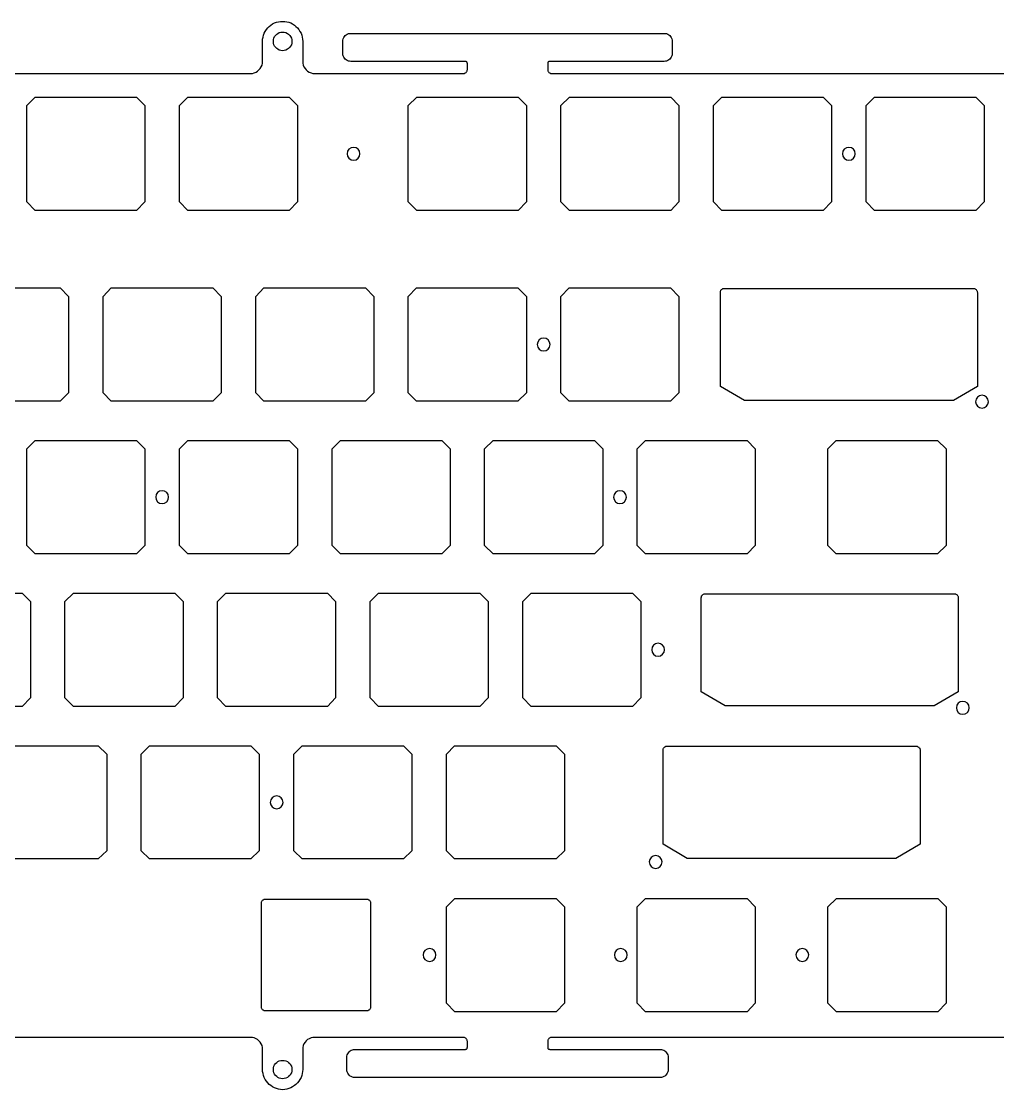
# Model space of a CAD drawing. Header units: millimetres. Extents: x 0 to 347, y -10 to 302.
# Drawn here: x 162.7 to 284.3, y -10.5 to 122.5 of the extents above; entities that cross this region are included whole.
import ezdxf

# ---------------------------------------------------------------- set-up
doc = ezdxf.new("R2010")
doc.units = ezdxf.units.MM
doc.header["$MEASUREMENT"] = 0
doc.layers.add('ECplate', color=160, linetype='Continuous', true_color=0x3535ff)
doc.layers.add('Poron', color=1, linetype='Continuous', true_color=0xff0000)

msp = doc.modelspace()

# ---------------------------------------------------------------- linework, layer by layer
at = {"layer": 'ECplate'}
for points in [[(128.77, 116), (191.27, 116), (191.5, 116.03), (191.72, 116.08), (191.95, 116.18), (192.15, 116.31), (192.32, 116.45), (192.47, 116.63), (192.6, 116.83), (192.7, 117.06), (192.75, 117.28), (192.77, 117.5), (192.77, 120), (192.77, 120.28), (192.82, 120.53), (192.87, 120.78), (192.97, 121.03), (193.1, 121.25), (193.25, 121.48), (193.4, 121.68), (193.6, 121.88), (193.8, 122.03), (194.02, 122.18), (194.25, 122.31), (194.5, 122.4), (194.75, 122.45), (195, 122.5), (195.27, 122.5), (195.52, 122.5), (195.77, 122.45), (196.02, 122.4), (196.27, 122.31), (196.5, 122.18), (196.72, 122.03), (196.92, 121.88), (197.12, 121.68), (197.27, 121.48), (197.42, 121.25), (197.55, 121.03), (197.65, 120.78), (197.7, 120.53), (197.75, 120.28), (197.77, 120), (197.77, 117.5), (197.77, 117.28), (197.82, 117.06), (197.92, 116.83), (198.05, 116.63), (198.2, 116.45), (198.37, 116.31), (198.57, 116.18), (198.8, 116.08), (199.02, 116.03), (199.27, 116), (217.77, 116), (217.85, 116.03), (217.92, 116.03), (218, 116.08), (218.05, 116.1), (218.12, 116.15), (218.17, 116.23), (218.2, 116.28), (218.25, 116.35), (218.25, 116.43), (218.27, 116.5), (218.27, 117.25), (218.25, 117.31), (218.25, 117.35), (218.22, 117.38), (218.22, 117.4), (218.2, 117.45), (218.15, 117.48), (218.12, 117.48), (218.1, 117.5), (218.05, 117.5), (218.02, 117.5), (203.77, 117.5), (203.6, 117.53), (203.45, 117.56), (203.3, 117.63), (203.17, 117.7), (203.05, 117.81), (202.95, 117.93), (202.87, 118.06), (202.8, 118.2), (202.77, 118.35), (202.77, 118.5), (202.77, 120), (202.77, 120.18), (202.8, 120.33), (202.87, 120.48), (202.95, 120.6), (203.05, 120.73), (203.17, 120.83), (203.3, 120.9), (203.45, 120.98), (203.6, 121), (203.77, 121), (242.77, 121), (242.92, 121), (243.07, 120.98), (243.22, 120.9), (243.35, 120.83), (243.47, 120.73), (243.57, 120.6), (243.65, 120.48), (243.72, 120.33), (243.75, 120.18), (243.77, 120), (243.77, 118.5), (243.75, 118.35), (243.72, 118.2), (243.65, 118.06), (243.57, 117.93), (243.47, 117.81), (243.35, 117.7), (243.22, 117.63), (243.07, 117.56), (242.92, 117.53), (242.77, 117.5), (228.52, 117.5), (228.47, 117.5), (228.42, 117.5), (228.4, 117.48), (228.37, 117.48), (228.32, 117.45), (228.3, 117.4), (228.3, 117.38), (228.27, 117.35), (228.27, 117.31), (228.27, 117.25), (228.27, 116.5), (228.27, 116.43), (228.27, 116.35), (228.32, 116.28), (228.35, 116.23), (228.4, 116.15), (228.47, 116.1), (228.52, 116.08), (228.6, 116.03), (228.67, 116.03), (228.77, 116), (306.77, 116)], [(306.77, -4), (228.77, -4), (228.67, -4), (228.6, -4), (228.52, -4.05), (228.47, -4.07), (228.4, -4.12), (228.35, -4.2), (228.32, -4.25), (228.27, -4.32), (228.27, -4.4), (228.27, -4.5), (228.27, -5.25), (228.27, -5.27), (228.27, -5.32), (228.3, -5.35), (228.3, -5.37), (228.32, -5.42), (228.37, -5.45), (228.4, -5.45), (228.42, -5.47), (228.47, -5.47), (228.52, -5.5), (242.27, -5.5), (242.42, -5.5), (242.57, -5.52), (242.72, -5.6), (242.85, -5.67), (242.97, -5.77), (243.07, -5.9), (243.15, -6.02), (243.22, -6.17), (243.25, -6.32), (243.27, -6.5), (243.27, -8), (243.25, -8.15), (243.22, -8.3), (243.15, -8.45), (243.07, -8.57), (242.97, -8.7), (242.85, -8.8), (242.72, -8.87), (242.57, -8.95), (242.42, -8.97), (242.27, -9), (204.27, -9), (204.1, -8.97), (203.95, -8.95), (203.8, -8.87), (203.67, -8.8), (203.55, -8.7), (203.45, -8.57), (203.37, -8.45), (203.3, -8.3), (203.27, -8.15), (203.27, -8), (203.27, -6.5), (203.27, -6.32), (203.3, -6.17), (203.37, -6.02), (203.45, -5.9), (203.55, -5.77), (203.67, -5.67), (203.8, -5.6), (203.95, -5.52), (204.1, -5.5), (204.27, -5.5), (218.02, -5.5), (218.05, -5.47), (218.1, -5.47), (218.12, -5.45), (218.15, -5.45), (218.2, -5.42), (218.22, -5.37), (218.22, -5.35), (218.25, -5.32), (218.25, -5.27), (218.27, -5.25), (218.27, -4.5), (218.25, -4.4), (218.25, -4.32), (218.2, -4.25), (218.17, -4.2), (218.12, -4.12), (218.05, -4.07), (218, -4.05), (217.92, -4), (217.85, -4), (217.77, -4), (199.25, -4), (199.02, -4), (198.8, -4.05), (198.57, -4.15), (198.37, -4.27), (198.2, -4.42), (198.05, -4.6), (197.92, -4.8), (197.82, -5.02), (197.77, -5.25), (197.77, -5.5), (197.77, -8), (197.75, -8.25), (197.7, -8.5), (197.65, -8.75), (197.55, -9), (197.42, -9.22), (197.27, -9.45), (197.12, -9.65), (196.92, -9.85), (196.72, -10), (196.5, -10.15), (196.27, -10.27), (196.02, -10.37), (195.77, -10.42), (195.52, -10.47), (195.27, -10.5), (195, -10.47), (194.75, -10.42), (194.5, -10.37), (194.25, -10.27), (194.02, -10.15), (193.8, -10), (193.6, -9.85), (193.4, -9.65), (193.25, -9.45), (193.1, -9.22), (192.97, -9), (192.87, -8.75), (192.82, -8.5), (192.77, -8.25), (192.77, -8), (192.77, -5.5), (192.75, -5.25), (192.7, -5.02), (192.6, -4.8), (192.47, -4.6), (192.32, -4.42), (192.15, -4.27), (191.95, -4.15), (191.72, -4.05), (191.5, -4), (191.27, -4), (128.77, -4)]]:
    msp.add_lwpolyline(points, dxfattribs=at)
for points in [[(194.12, 120), (194.12, 120.23), (194.17, 120.43), (194.27, 120.6), (194.37, 120.75), (194.52, 120.9), (194.67, 121), (194.85, 121.1), (195.05, 121.15), (195.27, 121.15), (195.47, 121.15), (195.67, 121.1), (195.85, 121), (196, 120.9), (196.15, 120.75), (196.25, 120.6), (196.35, 120.43), (196.4, 120.23), (196.42, 120), (196.4, 119.81), (196.35, 119.6), (196.25, 119.43), (196.15, 119.28), (196, 119.13), (195.85, 119.03), (195.67, 118.93), (195.47, 118.88), (195.27, 118.85), (195.05, 118.88), (194.85, 118.93), (194.67, 119.03), (194.52, 119.13), (194.37, 119.28), (194.27, 119.43), (194.17, 119.6), (194.12, 119.81)], [(250.27, 89.25), (281.27, 89.25), (281.34, 89.25), (281.42, 89.25), (281.49, 89.2), (281.54, 89.17), (281.62, 89.12), (281.67, 89.05), (281.69, 89), (281.74, 88.92), (281.74, 88.85), (281.77, 88.75), (281.77, 77.05), (278.77, 75.3), (252.77, 75.3), (249.77, 77.05), (249.77, 88.75), (249.77, 88.85), (249.77, 88.92), (249.82, 89), (249.84, 89.05), (249.89, 89.12), (249.97, 89.17), (250.02, 89.2), (250.09, 89.25), (250.17, 89.25)], [(247.88, 51.24), (278.88, 51.24), (278.95, 51.24), (279.03, 51.24), (279.1, 51.19), (279.18, 51.16), (279.23, 51.11), (279.28, 51.04), (279.33, 50.99), (279.35, 50.91), (279.38, 50.84), (279.38, 50.74), (279.38, 39.04), (276.38, 37.29), (250.38, 37.29), (247.38, 39.04), (247.38, 50.74), (247.4, 50.84), (247.4, 50.91), (247.43, 50.99), (247.48, 51.04), (247.53, 51.11), (247.6, 51.16), (247.65, 51.19), (247.73, 51.24), (247.8, 51.24)], [(243.13, 32.25), (274.13, 32.25), (274.2, 32.25), (274.28, 32.25), (274.35, 32.2), (274.43, 32.17), (274.48, 32.12), (274.53, 32.05), (274.58, 32), (274.6, 31.92), (274.63, 31.85), (274.63, 31.75), (274.63, 20.05), (271.63, 18.3), (245.63, 18.3), (242.63, 20.05), (242.63, 31.75), (242.65, 31.85), (242.65, 31.92), (242.68, 32), (242.73, 32.05), (242.78, 32.12), (242.85, 32.17), (242.9, 32.2), (242.98, 32.25), (243.05, 32.25)], [(206.22, 12.7), (206.22, -0.2), (206.2, -0.27), (206.2, -0.35), (206.15, -0.42), (206.12, -0.47), (206.07, -0.55), (206, -0.6), (205.95, -0.62), (205.87, -0.67), (205.8, -0.67), (205.72, -0.7), (193.12, -0.7), (193.02, -0.67), (192.95, -0.67), (192.87, -0.62), (192.82, -0.6), (192.75, -0.55), (192.7, -0.47), (192.67, -0.42), (192.62, -0.35), (192.62, -0.27), (192.62, -0.2), (192.62, 12.7), (192.62, 12.8), (192.62, 12.88), (192.67, 12.95), (192.7, 13), (192.75, 13.08), (192.82, 13.13), (192.87, 13.15), (192.95, 13.2), (193.02, 13.2), (193.12, 13.2), (205.72, 13.2), (205.8, 13.2), (205.87, 13.2), (205.95, 13.15), (206, 13.13), (206.07, 13.08), (206.12, 13), (206.15, 12.95), (206.2, 12.88), (206.2, 12.8)], [(194.12, -8), (194.12, -7.77), (194.17, -7.57), (194.27, -7.4), (194.37, -7.25), (194.52, -7.1), (194.67, -7), (194.85, -6.9), (195.05, -6.85), (195.27, -6.85), (195.47, -6.85), (195.67, -6.9), (195.85, -7), (196, -7.1), (196.15, -7.25), (196.25, -7.4), (196.35, -7.57), (196.4, -7.77), (196.42, -8), (196.4, -8.2), (196.35, -8.4), (196.25, -8.57), (196.15, -8.72), (196, -8.87), (195.85, -8.97), (195.67, -9.07), (195.47, -9.12), (195.27, -9.15), (195.05, -9.12), (194.85, -9.07), (194.67, -8.97), (194.52, -8.87), (194.37, -8.72), (194.27, -8.57), (194.17, -8.4), (194.12, -8.2)]]:
    msp.add_lwpolyline(points, close=True, dxfattribs=at)
for centre, start, end in [((204.09, 106.02), 0, 180), ((265.76, 106.02), 0, 180), ((204.09, 106.02), 180, 0), ((265.76, 106.02), 180, 0), ((227.76, 82.27), 0, 180), ((227.76, 82.27), 180, 0), ((282.34, 75.15), 0, 180), ((282.34, 75.15), 180, 0), ((180.26, 63.27), 0, 180), ((237.26, 63.27), 0, 180), ((180.26, 63.27), 180, 0), ((237.26, 63.27), 180, 0), ((242.01, 44.27), 0, 180), ((242.01, 44.27), 180, 0), ((279.95, 37.04), 0, 180), ((279.95, 37.04), 180, 0), ((194.51, 25.27), 0, 180), ((194.51, 25.27), 180, 0), ((241.7, 17.85), 0, 180), ((241.7, 17.85), 180, 0), ((213.55, 6.27), 0, 180), ((237.37, 6.27), 0, 180), ((259.97, 6.27), 0, 180), ((213.55, 6.27), 180, 0), ((237.37, 6.27), 180, 0), ((259.97, 6.27), 180, 0)]:
    msp.add_arc(centre, 0.8, start, end, dxfattribs=at)
at = {"layer": 'Poron'}
for points in [[(164.46, 113.07), (177.08, 113.07), (178.11, 112.04), (178.11, 100.02), (177.08, 98.97), (164.46, 98.97), (163.41, 100.02), (163.41, 112.04)], [(183.46, 113.07), (196.08, 113.07), (197.11, 112.04), (197.11, 100.02), (196.08, 98.97), (183.46, 98.97), (182.41, 100.02), (182.41, 112.04)], [(211.96, 113.07), (224.58, 113.07), (225.61, 112.04), (225.61, 100.02), (224.58, 98.97), (211.96, 98.97), (210.91, 100.02), (210.91, 112.04)], [(230.96, 113.07), (243.58, 113.07), (244.61, 112.04), (244.61, 100.02), (243.58, 98.97), (230.96, 98.97), (229.91, 100.02), (229.91, 112.04)], [(249.96, 113.07), (262.58, 113.07), (263.61, 112.04), (263.61, 100.02), (262.58, 98.97), (249.96, 98.97), (248.91, 100.02), (248.91, 112.04)], [(268.96, 113.07), (281.58, 113.07), (282.61, 112.04), (282.61, 100.02), (281.58, 98.97), (268.96, 98.97), (267.91, 100.02), (267.91, 112.04)], [(167.56, 75.22), (154.93, 75.22), (153.91, 76.24), (153.91, 88.27), (154.93, 89.32), (167.56, 89.32), (168.61, 88.27), (168.61, 76.24)], [(186.56, 75.22), (173.93, 75.22), (172.91, 76.24), (172.91, 88.27), (173.93, 89.32), (186.56, 89.32), (187.61, 88.27), (187.61, 76.24)], [(205.56, 75.22), (192.93, 75.22), (191.91, 76.24), (191.91, 88.27), (192.93, 89.32), (205.56, 89.32), (206.61, 88.27), (206.61, 76.24)], [(224.56, 75.22), (211.93, 75.22), (210.91, 76.24), (210.91, 88.27), (211.93, 89.32), (224.56, 89.32), (225.61, 88.27), (225.61, 76.24)], [(243.56, 75.22), (230.93, 75.22), (229.91, 76.24), (229.91, 88.27), (230.93, 89.32), (243.56, 89.32), (244.61, 88.27), (244.61, 76.24)], [(164.46, 70.32), (177.08, 70.32), (178.11, 69.29), (178.11, 57.27), (177.08, 56.22), (164.46, 56.22), (163.41, 57.27), (163.41, 69.29)], [(183.46, 70.32), (196.08, 70.32), (197.11, 69.29), (197.11, 57.27), (196.08, 56.22), (183.46, 56.22), (182.41, 57.27), (182.41, 69.29)], [(202.46, 70.32), (215.08, 70.32), (216.11, 69.29), (216.11, 57.27), (215.08, 56.22), (202.46, 56.22), (201.41, 57.27), (201.41, 69.29)], [(221.46, 70.32), (234.08, 70.32), (235.11, 69.29), (235.11, 57.27), (234.08, 56.22), (221.46, 56.22), (220.41, 57.27), (220.41, 69.29)], [(240.46, 70.32), (253.08, 70.32), (254.11, 69.29), (254.11, 57.27), (253.08, 56.22), (240.46, 56.22), (239.41, 57.27), (239.41, 69.29)], [(276.81, 56.23), (264.18, 56.23), (263.16, 57.26), (263.16, 69.28), (264.18, 70.33), (276.81, 70.33), (277.86, 69.28), (277.86, 57.26)], [(150.21, 51.32), (162.83, 51.32), (163.86, 50.29), (163.86, 38.27), (162.83, 37.22), (150.21, 37.22), (149.16, 38.27), (149.16, 50.29)], [(169.21, 51.32), (181.83, 51.32), (182.86, 50.29), (182.86, 38.27), (181.83, 37.22), (169.21, 37.22), (168.16, 38.27), (168.16, 50.29)], [(188.21, 51.32), (200.83, 51.32), (201.86, 50.29), (201.86, 38.27), (200.83, 37.22), (188.21, 37.22), (187.16, 38.27), (187.16, 50.29)], [(207.21, 51.32), (219.83, 51.32), (220.86, 50.29), (220.86, 38.27), (219.83, 37.22), (207.21, 37.22), (206.16, 38.27), (206.16, 50.29)], [(226.21, 51.32), (238.83, 51.32), (239.86, 50.29), (239.86, 38.27), (238.83, 37.22), (226.21, 37.22), (225.16, 38.27), (225.16, 50.29)], [(172.31, 18.22), (159.68, 18.22), (158.66, 19.24), (158.66, 31.27), (159.68, 32.32), (172.31, 32.32), (173.36, 31.27), (173.36, 19.24)], [(191.31, 18.22), (178.68, 18.22), (177.66, 19.24), (177.66, 31.27), (178.68, 32.32), (191.31, 32.32), (192.36, 31.27), (192.36, 19.24)], [(210.31, 18.22), (197.68, 18.22), (196.66, 19.24), (196.66, 31.27), (197.68, 32.32), (210.31, 32.32), (211.36, 31.27), (211.36, 19.24)], [(229.31, 18.22), (216.68, 18.22), (215.66, 19.24), (215.66, 31.27), (216.68, 32.32), (229.31, 32.32), (230.36, 31.27), (230.36, 19.24)], [(216.71, 13.3), (229.33, 13.3), (230.36, 12.28), (230.36, 0.25), (229.33, -0.8), (216.71, -0.8), (215.66, 0.25), (215.66, 12.28)], [(240.46, 13.3), (253.08, 13.3), (254.11, 12.28), (254.11, 0.25), (253.08, -0.8), (240.46, -0.8), (239.41, 0.25), (239.41, 12.28)], [(264.21, 13.3), (276.83, 13.3), (277.86, 12.28), (277.86, 0.25), (276.83, -0.8), (264.21, -0.8), (263.16, 0.25), (263.16, 12.28)]]:
    msp.add_lwpolyline(points, close=True, dxfattribs=at)

doc.saveas('drawing.dxf')
